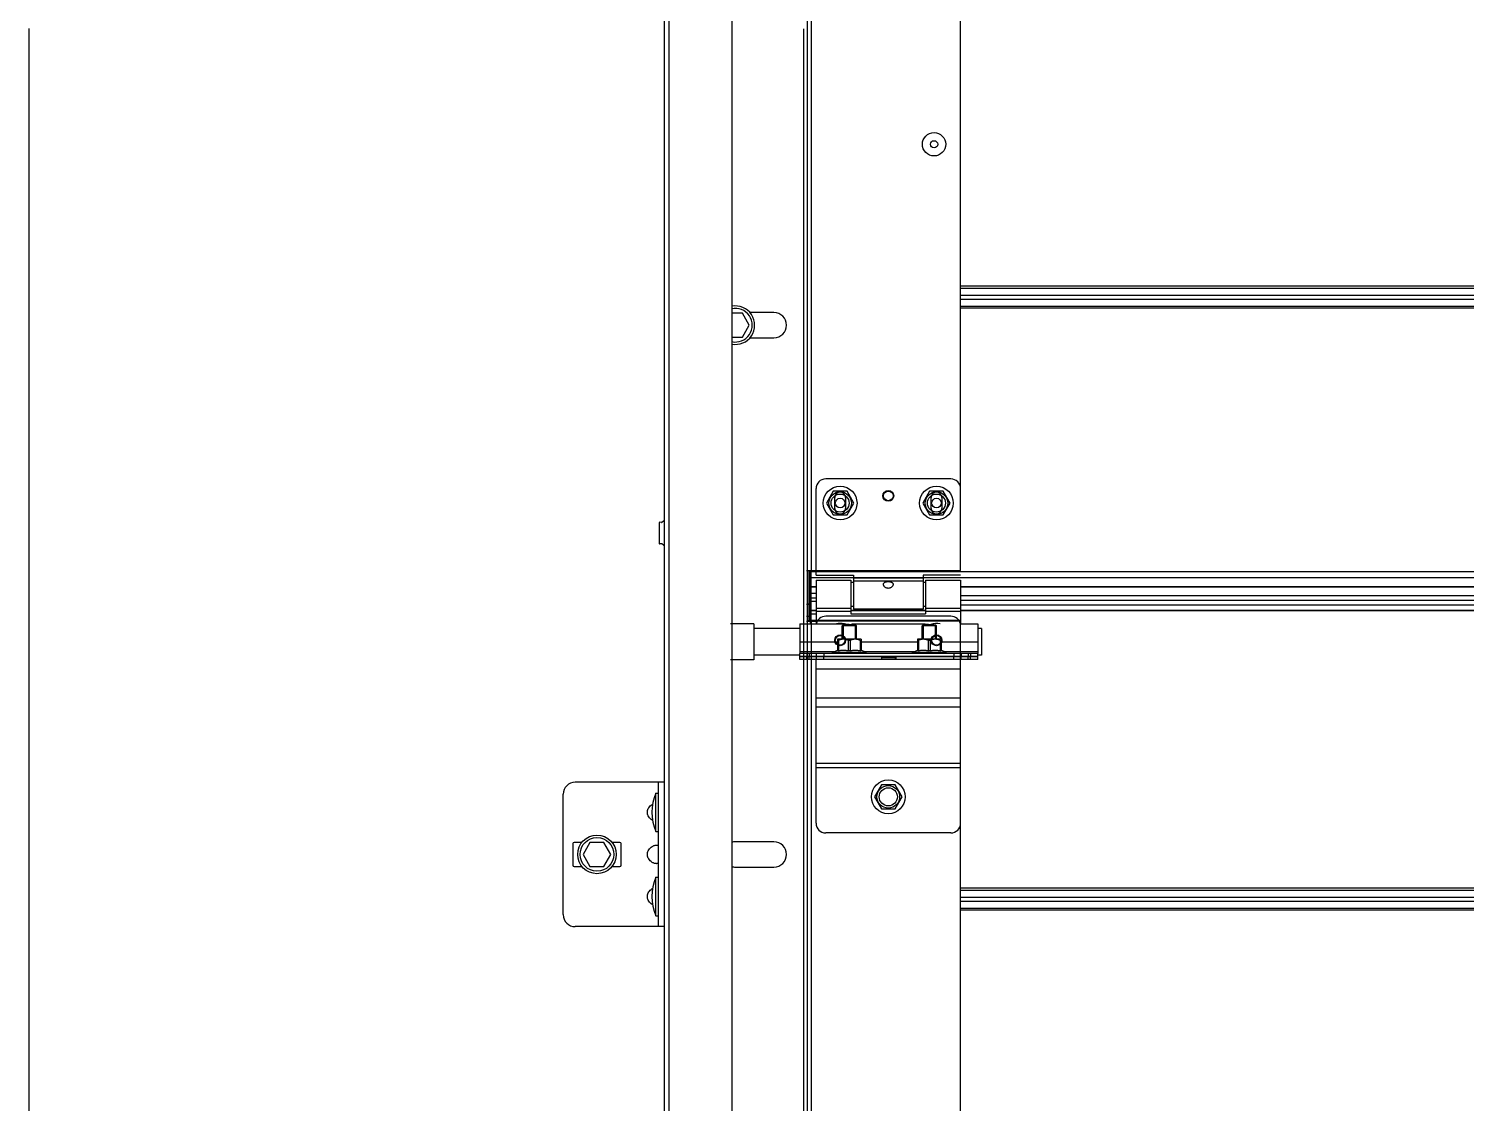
# Model space of a CAD drawing. Header units: millimetres. Extents: x 21899 to 38731, y -5425 to 3612.
# Drawn here: x 30976 to 31573, y -4977 to -4530 of the extents above; entities that cross this region are included whole.
import ezdxf

# ---------------------------------------------------------------- set-up
doc = ezdxf.new("R2010")
doc.units = ezdxf.units.MM

msp = doc.modelspace()

# ---------------------------------------------------------------- linework, layer by layer
at = {"color": 7, "linetype": 'Continuous'}
for p, q in [((31242.4, -5410.47), (31242.4, -2795.66)), ((31268.4, -2795.66), (31268.4, -5293.02)), ((31240.4, -5410.47), (31240.4, -3294.95)), ((30976.43, -4530.44), (30976.43, -5410.39)), ((31272.78, -4648.59), (31268.4, -4648.59)), ((31275.67, -4653.59), (31272.78, -4648.59)), ((31285.9, -4648.34), (31275.93, -4648.34)), ((31272.78, -4658.59), (31275.67, -4653.59)), ((31268.4, -4658.59), (31272.78, -4658.59)), ((31275.93, -4658.84), (31285.9, -4658.84)), ((31303.4, -4757.47), (31303.4, -4721.47)), ((31359.4, -4717.47), (31307.4, -4717.47)), ((31310.55, -4722.53), (31307.7, -4727.47)), ((31307.7, -4727.47), (31310.55, -4732.4)), ((31316.25, -4722.53), (31310.55, -4722.53)), ((31319.1, -4727.47), (31316.25, -4722.53)), ((31316.25, -4732.4), (31319.1, -4727.47)), ((31350.55, -4722.53), (31347.7, -4727.47)), ((31347.7, -4727.47), (31350.55, -4732.4)), ((31356.25, -4722.53), (31350.55, -4722.53)), ((31359.1, -4727.47), (31356.25, -4722.53)), ((31356.25, -4732.4), (31359.1, -4727.47)), ((31310.55, -4732.4), (31316.25, -4732.4)), ((31350.55, -4732.4), (31356.25, -4732.4)), ((31238.2, -4735.66), (31238.2, -4744.22)), ((31239.22, -4735.53), (31238.41, -4735.46)), ((31240.07, -4734.94), (31239.36, -4735.49)), ((31239.22, -4744.35), (31238.41, -4744.42)), ((31240.07, -4744.94), (31239.36, -4744.39)), ((31299.4, -4755.47), (31303.4, -4755.47)), ((31300.9, -4755.47), (31300.9, -4776.1)), ((31301.4, -4776.23), (31301.4, -4755.47)), ((31301.4, -4776.47), (31301.4, -4755.47)), ((31303.4, -4757.47), (31318.9, -4757.47)), ((31318.9, -4757.47), (31318.9, -4771.47)), ((31347.9, -4757.47), (31347.9, -4771.47)), ((31363.4, -4757.47), (31347.9, -4757.47)), ((31303.4, -4762.42), (31301.4, -4762.42)), ((31303.4, -4759.47), (31303.4, -4777.67)), ((31303.4, -4759.47), (31317.9, -4759.47)), ((31317.9, -4759.47), (31317.9, -4773.47)), ((31318.9, -4760.47), (31317.9, -4760.47)), ((31348.9, -4760.47), (31347.9, -4760.47)), ((31348.9, -4759.47), (31348.9, -4773.47)), ((31348.9, -4759.47), (31363.4, -4759.47)), ((31363.4, -4759.47), (31363.4, -4777.67)), ((31441.09, -4762.42), (31363.4, -4762.42)), ((32168.9, -4762.42), (31376.6, -4762.42)), ((31299.4, -4769.47), (31300.4, -4769.47)), ((31300.9, -4769.47), (31299.9, -4769.47)), ((31303.4, -4766.97), (31301.4, -4766.97)), ((31441.09, -4767.97), (31363.4, -4767.97)), ((32168.9, -4767.97), (31376.6, -4767.97)), ((31299.4, -4774.47), (31300.4, -4774.47)), ((31303.4, -4772.05), (31301.4, -4772.05)), ((31318.9, -4770.47), (31317.9, -4770.47)), ((31348.9, -4772.05), (31317.9, -4772.05)), ((31317.9, -4773.47), (31348.9, -4773.47)), ((31347.9, -4771.47), (31318.9, -4771.47)), ((31348.9, -4770.47), (31347.9, -4770.47)), ((31441.09, -4772.05), (31363.4, -4772.05)), ((32168.9, -4772.05), (31376.6, -4772.05)), ((31277.6, -4777.57), (31267.9, -4777.57)), ((31277.6, -4777.57), (31277.6, -4792.57)), ((31296.6, -4779.57), (31277.6, -4779.57)), ((31299.4, -4776.47), (31303.4, -4776.47)), ((31363.4, -4776.23), (31301.4, -4776.23)), ((31314.2, -4778.47), (31314.55, -4778.11)), ((31314.2, -4783.97), (31314.2, -4778.47)), ((31320.2, -4778.47), (31314.2, -4778.47)), ((31319.84, -4778.11), (31314.55, -4778.11)), ((31320.2, -4778.47), (31319.84, -4778.11)), ((31320.2, -4783.97), (31320.2, -4778.47)), ((31347.4, -4778.47), (31347.75, -4778.11)), ((31347.4, -4783.97), (31347.4, -4778.47)), ((31353.4, -4778.47), (31347.4, -4778.47)), ((31353.04, -4778.11), (31347.75, -4778.11)), ((31353.4, -4778.47), (31353.04, -4778.11)), ((31353.4, -4783.97), (31353.4, -4778.47)), ((31363.4, -4776.23), (31363.4, -4776.47)), ((31372.1, -4779.57), (31370.6, -4779.57)), ((31372.1, -4779.57), (31372.1, -4790.57)), ((31312.32, -4783.97), (31312.28, -4784)), ((31312.29, -4784), (31312.29, -4788.79)), ((31312.69, -4784.54), (31312.29, -4784.54)), ((31322.08, -4783.97), (31312.32, -4783.97)), ((31312.69, -4784.54), (31312.69, -4788.79)), ((31316.79, -4784.54), (31316.79, -4788.79)), ((31317.6, -4784.54), (31316.79, -4784.54)), ((31317.6, -4784.54), (31317.6, -4788.79)), ((31321.7, -4784.54), (31321.7, -4788.79)), ((31321.7, -4784.54), (31322.1, -4784.54)), ((31322.08, -4783.97), (31322.11, -4784)), ((31322.1, -4784), (31322.1, -4788.79)), ((31345.52, -4783.97), (31345.48, -4784)), ((31345.49, -4784), (31345.49, -4788.79)), ((31345.89, -4784.54), (31345.49, -4784.54)), ((31355.28, -4783.97), (31345.52, -4783.97)), ((31345.89, -4784.54), (31345.89, -4788.79)), ((31349.99, -4784.54), (31349.99, -4788.79)), ((31350.8, -4784.54), (31349.99, -4784.54)), ((31350.8, -4784.54), (31350.8, -4788.79)), ((31354.9, -4784.54), (31354.9, -4788.79)), ((31354.9, -4784.54), (31355.3, -4784.54)), ((31355.28, -4783.97), (31355.31, -4784)), ((31355.3, -4784), (31355.3, -4788.79)), ((31277.6, -4792.57), (31267.9, -4792.57)), ((31296.6, -4790.57), (31277.6, -4790.57)), ((31296.6, -4792.47), (31296.6, -4789.97)), ((31370.6, -4791.17), (31296.6, -4791.17)), ((31330.55, -4791.27), (31296.6, -4791.27)), ((31303.6, -4791.17), (31303.6, -4789.97)), ((31303.6, -4792.47), (31303.6, -4791.27)), ((31310.2, -4789.47), (31312.29, -4788.55)), ((31310.2, -4789.97), (31310.2, -4789.47)), ((31324.2, -4789.47), (31310.2, -4789.47)), ((31312.69, -4788.79), (31312.29, -4788.79)), ((31314.2, -4791.27), (31314.2, -4791.17)), ((31317.6, -4788.79), (31316.79, -4788.79)), ((31320.2, -4791.27), (31320.2, -4791.17)), ((31322.1, -4788.79), (31321.7, -4788.79)), ((31324.2, -4789.47), (31322.1, -4788.55)), ((31324.2, -4789.97), (31324.2, -4789.47)), ((31330.55, -4791.27), (31330.55, -4791.17)), ((31336.65, -4792.47), (31336.65, -4791.17)), ((31370.6, -4791.27), (31336.65, -4791.27)), ((31343.4, -4789.47), (31345.49, -4788.55)), ((31343.4, -4789.97), (31343.4, -4789.47)), ((31357.4, -4789.47), (31343.4, -4789.47)), ((31345.89, -4788.79), (31345.49, -4788.79)), ((31347.4, -4791.27), (31347.4, -4791.17)), ((31350.8, -4788.79), (31349.99, -4788.79)), ((31353.4, -4791.27), (31353.4, -4791.17)), ((31355.3, -4788.79), (31354.9, -4788.79)), ((31357.4, -4789.47), (31355.3, -4788.55)), ((31357.4, -4789.97), (31357.4, -4789.47)), ((31363.6, -4789.97), (31363.6, -4791.17)), ((31363.6, -4792.47), (31363.6, -4791.27)), ((31370.6, -4792.47), (31370.6, -4789.97)), ((31372.1, -4790.57), (31370.6, -4790.57)), ((31240.4, -4843.38), (31203.4, -4843.38)), ((31237.9, -4903.38), (31237.9, -4843.38)), ((31330.55, -4844.53), (31327.7, -4849.47)), ((31336.25, -4844.53), (31330.55, -4844.53)), ((31339.1, -4849.47), (31336.25, -4844.53)), ((31198.4, -4898.38), (31198.4, -4848.38)), ((31236.9, -4847.88), (31237.9, -4847.88)), ((31236.9, -4863.88), (31236.9, -4847.88)), ((31327.7, -4849.47), (31330.55, -4854.4)), ((31336.25, -4854.4), (31339.1, -4849.47)), ((31330.55, -4854.4), (31336.25, -4854.4)), ((31236.9, -4863.88), (31237.9, -4863.88)), ((31202.4, -4868.88), (31202.4, -4877.88)), ((31206.15, -4868.38), (31202.9, -4868.38)), ((31209.51, -4868.38), (31206.62, -4873.38)), ((31215.28, -4868.38), (31209.51, -4868.38)), ((31218.17, -4873.38), (31215.28, -4868.38)), ((31221.9, -4868.38), (31218.64, -4868.38)), ((31222.4, -4877.88), (31222.4, -4868.88)), ((31285.9, -4868.13), (31269.9, -4868.13)), ((31206.62, -4873.38), (31209.51, -4878.38)), ((31215.28, -4878.38), (31218.17, -4873.38)), ((31202.9, -4878.38), (31206.15, -4878.38)), ((31209.51, -4878.38), (31215.28, -4878.38)), ((31218.64, -4878.38), (31221.9, -4878.38)), ((31236.9, -4882.88), (31237.9, -4882.88)), ((31236.9, -4898.88), (31236.9, -4882.88)), ((31269.9, -4878.63), (31285.9, -4878.63)), ((31236.9, -4898.88), (31237.9, -4898.88)), ((31240.4, -4903.38), (31203.4, -4903.38))]:
    msp.add_line(p, q, dxfattribs=at)
at = {"color": 3, "linetype": 'Continuous'}
for p, q in [((31299.9, -5130.61), (31299.9, -4233.21)), ((31363.4, -4755.47), (31363.4, -4233.21)), ((31311.15, -4729.72), (31311.15, -4725.22)), ((31315.65, -4725.22), (31315.65, -4729.72)), ((31351.15, -4729.72), (31351.15, -4725.22)), ((31355.65, -4725.22), (31355.65, -4729.72)), ((31299.9, -4755.47), (31363.4, -4755.47)), ((31300.4, -4755.47), (31300.4, -4776.47)), ((31301.4, -4762.47), (31300.4, -4762.47)), ((31359.4, -4774.47), (31307.4, -4774.47)), ((31296.6, -4777.67), (31296.6, -4789.97)), ((31296.6, -4777.67), (31315.1, -4777.67)), ((31363.4, -4776.47), (31301.4, -4776.47)), ((31319.1, -4777.67), (31348.1, -4777.67)), ((31363.4, -5130.61), (31363.4, -4776.47)), ((31363.4, -4777.67), (31370.6, -4777.67)), ((31370.6, -4777.67), (31370.6, -4789.97)), ((31370.6, -4789.97), (31296.6, -4789.97)), ((31303.3, -4792.47), (31296.6, -4792.47)), ((31303.4, -4860.47), (31303.4, -4792.47)), ((31370.6, -4792.47), (31303.4, -4792.47)), ((31330.55, -4791.27), (31330.55, -4792.47)), ((31336.25, -4791.27), (31330.55, -4791.27)), ((31336.25, -4791.27), (31336.25, -4792.47)), ((31363.4, -4860.47), (31363.4, -4792.47)), ((31359.4, -4864.47), (31307.4, -4864.47))]:
    msp.add_line(p, q, dxfattribs=at)
at = {"color": 9, "linetype": 'Continuous'}
for p, q in [((31301.4, -4233.21), (31301.4, -4755.47)), ((31298.23, -4530.52), (31298.23, -5300.53)), ((31441.09, -4637.45), (31363.4, -4637.45)), ((31363.4, -4638.22), (31441.09, -4638.22)), ((32294.1, -4637.45), (31376.6, -4637.45)), ((31376.6, -4638.22), (32294.1, -4638.22)), ((31363.4, -4641.19), (31441.09, -4641.19)), ((31363.4, -4642.74), (31441.09, -4642.74)), ((31376.6, -4641.19), (32294.1, -4641.19)), ((31376.6, -4642.74), (32294.1, -4642.74)), ((31363.4, -4645.71), (31441.09, -4645.71)), ((31441.09, -4646.49), (31363.4, -4646.49)), ((31376.6, -4645.71), (32294.1, -4645.71)), ((32294.1, -4646.49), (31376.6, -4646.49)), ((31441.09, -4756.04), (31301.4, -4756.04)), ((31303.4, -4756.04), (31301.4, -4756.04)), ((32168.9, -4756.04), (31376.6, -4756.04)), ((31300.9, -4762.47), (31300.9, -4777.67)), ((31441.09, -4758.48), (31301.4, -4758.48)), ((31318.9, -4758.48), (31301.4, -4758.48)), ((31303.4, -4762.32), (31301.4, -4762.32)), ((31347.9, -4758.63), (31318.9, -4758.63)), ((31347.9, -4759.85), (31318.9, -4759.85)), ((31441.09, -4762.32), (31363.4, -4762.32)), ((33231.78, -4758.48), (31376.6, -4758.48)), ((32168.9, -4762.32), (31376.6, -4762.32)), ((31303.4, -4764.97), (31301.4, -4764.97)), ((31301.4, -4768.15), (31303.4, -4768.15)), ((31441.09, -4765.97), (31363.4, -4765.97)), ((31363.4, -4769.75), (31441.09, -4769.75)), ((32168.9, -4765.97), (31376.6, -4765.97)), ((31376.6, -4769.75), (32168.9, -4769.75)), ((31301.4, -4772.08), (31303.4, -4772.08)), ((31301.4, -4773.46), (31303.4, -4773.46)), ((31303.4, -4771.09), (31317.9, -4771.09)), ((31303.4, -4772.31), (31317.9, -4772.31)), ((31317.9, -4772.08), (31348.9, -4772.08)), ((31317.9, -4773.46), (31348.9, -4773.46)), ((31348.9, -4771.09), (31363.4, -4771.09)), ((31348.9, -4772.31), (31363.4, -4772.31)), ((31363.4, -4772.08), (31441.09, -4772.08)), ((31376.6, -4772.08), (32168.9, -4772.08)), ((31301.4, -4776.38), (31303.4, -4776.38)), ((31301.4, -4776.47), (31301.4, -5130.61)), ((31296.6, -4785.07), (31312.29, -4785.07)), ((31322.1, -4785.07), (31345.49, -4785.07)), ((31355.3, -4785.07), (31370.6, -4785.07)), ((31296.6, -4789.17), (31310.88, -4789.17)), ((31299.6, -4789.97), (31299.6, -4791.17)), ((31299.6, -4792.47), (31299.6, -4791.27)), ((31300.6, -4789.97), (31300.6, -4791.17)), ((31300.6, -4792.47), (31300.6, -4791.27)), ((31306.6, -4789.97), (31306.6, -4791.17)), ((31306.6, -4792.47), (31306.6, -4791.27)), ((31323.51, -4789.17), (31344.08, -4789.17)), ((31336.25, -4791.69), (31330.55, -4791.69)), ((31356.71, -4789.17), (31370.6, -4789.17)), ((31360.6, -4789.97), (31360.6, -4791.17)), ((31360.6, -4792.47), (31360.6, -4791.27)), ((31366.6, -4789.97), (31366.6, -4791.17)), ((31366.6, -4792.47), (31366.6, -4791.27)), ((31367.6, -4789.97), (31367.6, -4791.17)), ((31367.6, -4792.47), (31367.6, -4791.27)), ((31363.4, -4796.47), (31303.4, -4796.47)), ((31363.4, -4808.47), (31303.4, -4808.47)), ((31363.4, -4812.21), (31303.4, -4812.21)), ((31363.4, -4835.6), (31303.4, -4835.6)), ((31363.4, -4837.47), (31303.4, -4837.47)), ((31441.09, -4887.45), (31363.4, -4887.45)), ((31363.4, -4888.22), (31441.09, -4888.22)), ((32294.1, -4887.45), (31376.6, -4887.45)), ((31376.6, -4888.22), (32294.1, -4888.22)), ((31363.4, -4891.19), (31441.09, -4891.19)), ((31363.4, -4892.74), (31441.09, -4892.74)), ((31376.6, -4891.19), (32294.1, -4891.19)), ((31376.6, -4892.74), (32294.1, -4892.74)), ((31363.4, -4895.71), (31441.09, -4895.71)), ((31441.09, -4896.49), (31363.4, -4896.49)), ((31376.6, -4895.71), (32294.1, -4895.71)), ((32294.1, -4896.49), (31376.6, -4896.49))]:
    msp.add_line(p, q, dxfattribs=at)
at = {"color": 2, "linetype": 'Continuous'}
for p, q in [((31314.7, -4778.11), (31314.7, -4783.97)), ((31319.7, -4778.11), (31319.7, -4783.97)), ((31347.9, -4778.11), (31347.9, -4783.97)), ((31352.9, -4778.11), (31352.9, -4783.97)), ((31314.7, -4791.17), (31314.7, -4791.27)), ((31319.7, -4791.17), (31319.7, -4791.27)), ((31347.9, -4791.17), (31347.9, -4791.27)), ((31352.9, -4791.17), (31352.9, -4791.27))]:
    msp.add_line(p, q, dxfattribs=at)
at = {"color": 7, "linetype": 'Continuous'}
for centre, radius in [((31352.4, -4578.47), 4.85), ((31352.4, -4578.47), 1.5), ((31313.4, -4727.47), 7), ((31353.4, -4727.47), 7), ((31313.4, -4727.47), 3.75), ((31313.4, -4727.47), 2), ((31333.4, -4724.47), 2), ((31353.4, -4727.47), 3.75), ((31353.4, -4727.47), 2), ((31313.4, -4784.47), 2), ((31353.4, -4784.47), 2), ((31333.4, -4849.47), 7), ((31333.4, -4849.47), 3.75), ((31212.4, -4873.38), 8), ((31212.4, -4873.38), 7)]:
    msp.add_circle(centre, radius, dxfattribs=at)
at = {"color": 9, "linetype": 'Continuous'}
for centre in [(31313.4, -4727.47), (31353.4, -4727.47), (31333.4, -4849.47)]:
    msp.add_circle(centre, 4.7, dxfattribs=at)
at = {"color": 3, "linetype": 'Continuous'}
for centre in [(31333.4, -4724.47), (31313.4, -4784.47), (31353.4, -4784.47)]:
    msp.add_circle(centre, 2.25, dxfattribs=at)
at = {"color": 7, "linetype": 'Continuous'}
for centre, radius, start, end in [((31269.9, -4653.59), 8, 259.19304, 100.80696), ((31269.9, -4653.59), 7, 257.62596, 102.37404), ((31285.9, -4653.59), 5.25, 270, 90), ((31307.4, -4721.47), 4, 90, 180), ((31359.4, -4721.47), 4, 0, 90), ((31238.4, -4735.66), 0.2, 84.80557, 180), ((31239.24, -4735.33), 0.2, 264.80557, 307.69424), ((31240.2, -4735.1), 0.2, 0, 127.69424), ((31238.4, -4744.22), 0.2, 180, 275.19443), ((31239.24, -4744.55), 0.2, 52.30576, 95.19443), ((31240.2, -4744.78), 0.2, 232.30576, 0), ((31313.4, -4784.47), 7, 75.96314, 102.99483), ((31353.4, -4784.47), 7, 77.00517, 109.37316), ((31203.4, -4848.38), 5, 90, 180), ((31255.51, -4855.88), 20.26, 156.74114, 203.25886), ((31202.9, -4868.88), 0.5, 90, 180), ((31221.9, -4868.88), 0.5, 0, 90), ((31269.9, -4873.38), 5.25, 90, 106.66472), ((31285.9, -4873.38), 5.25, 270, 90), ((31202.9, -4877.88), 0.5, 180, 270), ((31221.9, -4877.88), 0.5, 270, 0), ((31255.51, -4890.88), 20.26, 156.74114, 203.25886), ((31269.9, -4873.38), 5.25, 253.33528, 270), ((31203.4, -4898.38), 5, 180, 270)]:
    msp.add_arc(centre, radius, start, end, dxfattribs=at)
at = {"color": 3, "linetype": 'Continuous'}
for centre, radius, start, end in [((31313.4, -4725.22), 2.25, 0, 180), ((31353.4, -4725.22), 2.25, 0, 180), ((31313.4, -4729.72), 2.25, 180, 0), ((31353.4, -4729.72), 2.25, 180, 0), ((31307.4, -4778.47), 4, 90, 168.44976), ((31359.4, -4778.47), 4, 11.55024, 90), ((31307.4, -4860.47), 4, 180, 270), ((31359.4, -4860.47), 4, 270, 0)]:
    msp.add_arc(centre, radius, start, end, dxfattribs=at)
at = {"color": 7, "linetype": 'Continuous'}
for points, start_tangent, end_tangent in [([(31301.4, -4762.18), (31301.15, -4762.16), (31300.97, -4762.09), (31300.9, -4761.99)], (-1, 0), (0, 1)), ([(31331.4, -4761.22), (31331.46, -4760.89), (31331.65, -4760.59), (31331.94, -4760.37), (31332.3, -4760.21), (31332.66, -4760.12), (31333.04, -4760.07), (31333.46, -4760.05), (31333.87, -4760.08), (31334.26, -4760.15), (31334.61, -4760.25), (31334.91, -4760.4), (31335.16, -4760.61), (31335.33, -4760.88), (31335.4, -4761.22)], (0, 1), (0, -1)), ([(31331.49, -4761.67), (31331.46, -4761.58), (31331.4, -4761.22)], (-0.374906, 0.927063), (0, 1)), ([(31335.3, -4761.68), (31335.16, -4761.94), (31334.89, -4762.27), (31334.55, -4762.54), (31334.18, -4762.73), (31333.79, -4762.84), (31333.36, -4762.88), (31332.93, -4762.83), (31332.53, -4762.7), (31332.17, -4762.49), (31331.86, -4762.23), (31331.62, -4761.93), (31331.49, -4761.67)], (-0.381296, -0.924453), (-0.374906, 0.927063)), ([(31335.4, -4761.22), (31335.34, -4761.57), (31335.3, -4761.68)], (0, -1), (-0.381296, -0.924453)), ([(31300.9, -4776.1), (31300.96, -4776.17), (31301.15, -4776.21), (31301.4, -4776.23)], (0, -1), (1, 0)), ([(31316.79, -4784.54), (31316.31, -4784.32), (31315.85, -4784.16), (31315.4, -4784.06), (31314.96, -4784), (31314.52, -4784), (31314.08, -4784.06), (31313.63, -4784.16), (31313.17, -4784.32), (31312.69, -4784.54)], (-0.893808, 0.44845), (-0.893808, -0.44845)), ([(31321.7, -4784.54), (31321.22, -4784.32), (31320.76, -4784.16), (31320.31, -4784.06), (31319.87, -4784), (31319.43, -4784), (31318.99, -4784.06), (31318.54, -4784.16), (31318.08, -4784.32), (31317.6, -4784.54)], (-0.893808, 0.44845), (-0.893808, -0.44845)), ([(31349.99, -4784.54), (31349.51, -4784.32), (31349.05, -4784.16), (31348.6, -4784.06), (31348.16, -4784), (31347.72, -4784), (31347.28, -4784.06), (31346.83, -4784.16), (31346.37, -4784.32), (31345.89, -4784.54)], (-0.893808, 0.44845), (-0.893808, -0.44845)), ([(31354.9, -4784.54), (31354.42, -4784.32), (31353.96, -4784.16), (31353.51, -4784.06), (31353.07, -4784), (31352.63, -4784), (31352.19, -4784.06), (31351.74, -4784.16), (31351.28, -4784.32), (31350.8, -4784.54)], (-0.893808, 0.44845), (-0.893808, -0.44845)), ([(31312.69, -4788.79), (31313.21, -4788.68), (31313.72, -4788.61), (31314.23, -4788.56), (31314.74, -4788.55), (31315.25, -4788.56), (31315.76, -4788.61), (31316.27, -4788.68), (31316.79, -4788.79)], (0.9765, 0.215516), (0.9765, -0.215516)), ([(31317.6, -4788.79), (31318.12, -4788.68), (31318.63, -4788.61), (31319.14, -4788.56), (31319.65, -4788.55), (31320.16, -4788.56), (31320.67, -4788.61), (31321.18, -4788.68), (31321.7, -4788.79)], (0.9765, 0.215516), (0.9765, -0.215516)), ([(31345.89, -4788.79), (31346.41, -4788.68), (31346.92, -4788.61), (31347.43, -4788.56), (31347.94, -4788.55), (31348.45, -4788.56), (31348.96, -4788.61), (31349.47, -4788.68), (31349.99, -4788.79)], (0.9765, 0.215516), (0.9765, -0.215516)), ([(31350.8, -4788.79), (31351.32, -4788.68), (31351.83, -4788.61), (31352.34, -4788.56), (31352.85, -4788.55), (31353.36, -4788.56), (31353.87, -4788.61), (31354.38, -4788.68), (31354.9, -4788.79)], (0.9765, 0.215516), (0.9765, -0.215516)), ([(31235.4, -4859.18), (31234.55, -4858.51), (31233.95, -4857.78), (31233.57, -4857.03), (31233.38, -4856.27), (31233.38, -4855.5), (31233.57, -4854.74), (31233.95, -4853.99), (31234.55, -4853.26), (31235.4, -4852.59)], (-0.674512, 0.442515), (0.674512, 0.442515)), ([(31235.4, -4852.59), (31235.55, -4852.49)], (0.015475, 0.010152), (0.016055, 0.009245)), ([(31235.55, -4859.28), (31235.4, -4859.18)], (-0.016055, 0.009245), (-0.015475, 0.010152)), ([(31235.4, -4876.68), (31234.55, -4876.01), (31233.95, -4875.28), (31233.57, -4874.53), (31233.38, -4873.77), (31233.38, -4873), (31233.57, -4872.24), (31233.95, -4871.49), (31234.55, -4870.76), (31235.4, -4870.09)], (-0.674512, 0.442515), (0.674512, 0.442515)), ([(31235.4, -4870.09), (31235.86, -4869.83), (31236.33, -4869.66), (31236.77, -4869.57), (31237.16, -4869.53), (31237.48, -4869.57), (31237.72, -4869.66), (31237.85, -4869.83)], (0.222815, 0.146178), (0.108528, -0.245073)), ([(31237.85, -4876.94), (31237.72, -4877.11), (31237.48, -4877.2), (31237.16, -4877.23), (31236.77, -4877.2), (31236.33, -4877.11), (31235.86, -4876.94), (31235.4, -4876.68)], (-0.108524, -0.245076), (-0.222816, 0.146179)), ([(31237.9, -4876.68), (31237.85, -4876.94)], (0, -0.025732), (-0.010479, -0.023665)), ([(31235.4, -4894.18), (31234.55, -4893.51), (31233.95, -4892.78), (31233.57, -4892.03), (31233.38, -4891.27), (31233.38, -4890.5), (31233.57, -4889.74), (31233.95, -4888.99), (31234.55, -4888.26), (31235.4, -4887.59)], (-0.674512, 0.442515), (0.674512, 0.442515)), ([(31235.4, -4887.59), (31235.55, -4887.49)], (0.015475, 0.010152), (0.016055, 0.009245)), ([(31235.55, -4894.28), (31235.4, -4894.18)], (-0.016055, 0.009245), (-0.015475, 0.010152))]:
    msp.add_spline(points, degree=3, dxfattribs=dict(at, start_tangent=start_tangent, end_tangent=end_tangent))
at = {"color": 3, "linetype": 'Continuous'}
for points, start_tangent, end_tangent in [([(31300.83, -4776.44), (31300.34, -4776.37), (31300.01, -4776.25), (31299.9, -4776.1)], (-0.99525, 0.097347), (0, 1)), ([(31300.9, -4776.45), (31300.83, -4776.44)], (-0.996579, 0.082649), (-0.99525, 0.097347)), ([(31301.4, -4776.47), (31300.9, -4776.45)], (-1, 0), (-0.996579, 0.082649)), ([(31315.1, -4777.67), (31315.11, -4777.67)], (-0.269295, -0.963058), (0.966761, -0.25568)), ([(31315.18, -4777.69), (31315.1, -4777.67)], (-0.967488, 0.252916), (-0.269211, -0.963081)), ([(31316.17, -4777.88), (31315.96, -4777.85), (31315.77, -4777.82), (31315.6, -4777.79), (31315.45, -4777.75), (31315.32, -4777.73), (31315.23, -4777.7), (31315.1, -4777.67), (31315.23, -4777.7), (31315.32, -4777.73), (31315.45, -4777.75), (31315.6, -4777.79), (31315.77, -4777.82), (31315.96, -4777.85)], (-0.991814, 0.127691), (0.987855, -0.155378)), ([(31315.77, -4777.82), (31315.6, -4777.79), (31315.45, -4777.75), (31315.32, -4777.73), (31315.23, -4777.7), (31315.1, -4777.67), (31315.23, -4777.7), (31315.32, -4777.73), (31315.45, -4777.75), (31315.6, -4777.79), (31315.77, -4777.82), (31315.96, -4777.85)], (-0.983603, 0.180346), (0.987855, -0.155378)), ([(31315.77, -4777.82), (31315.6, -4777.79), (31315.45, -4777.75), (31315.32, -4777.73), (31315.23, -4777.7), (31315.1, -4777.67), (31315.23, -4777.7), (31315.32, -4777.73), (31315.45, -4777.75)], (-0.983603, 0.180346), (0.975429, -0.220316)), ([(31315.23, -4777.7), (31315.18, -4777.69)], (-0.968495, 0.249032), (-0.967488, 0.252916)), ([(31316.31, -4777.9), (31316.17, -4777.88)], (-0.994049, 0.108934), (-0.991814, 0.127691)), ([(31316.62, -4777.93), (31316.31, -4777.9)], (-0.997809, 0.06616), (-0.994049, 0.108934)), ([(31317.1, -4777.94), (31316.62, -4777.93)], (-1, -0.000125), (-0.997809, 0.06616)), ([(31317.1, -4777.94), (31317.57, -4777.93)], (1, -0.000114), (0.997809, 0.066161)), ([(31317.57, -4777.93), (31317.87, -4777.9)], (0.997809, 0.066161), (0.994276, 0.106842)), ([(31317.87, -4777.9), (31318.02, -4777.88), (31318.23, -4777.85), (31318.42, -4777.82), (31318.59, -4777.79), (31318.74, -4777.75), (31318.87, -4777.73), (31318.97, -4777.7), (31319.08, -4777.67), (31318.97, -4777.7), (31318.87, -4777.73), (31318.74, -4777.75), (31318.59, -4777.79), (31318.42, -4777.82), (31318.23, -4777.85), (31318.02, -4777.88)], (0.994276, 0.106842), (-0.991806, -0.127754)), ([(31318.22, -4777.86), (31318.02, -4777.88)], (-0.988177, -0.153317), (-0.991806, -0.127754)), ([(31318.97, -4777.7), (31319.08, -4777.67), (31318.97, -4777.7), (31318.93, -4777.71)], (0.968529, 0.248901), (-0.970087, -0.242758)), ([(31318.97, -4777.7), (31319, -4777.69)], (0.968529, 0.248901), (0.967848, 0.251535)), ([(31319, -4777.69), (31319.08, -4777.67)], (0.967848, 0.251535), (0.258533, -0.966003)), ([(31348.1, -4777.67), (31348.11, -4777.67)], (-0.269295, -0.963058), (0.966761, -0.25568)), ([(31348.18, -4777.69), (31348.1, -4777.67)], (-0.967488, 0.252916), (-0.269211, -0.963081)), ([(31349.17, -4777.88), (31348.96, -4777.85), (31348.77, -4777.82), (31348.6, -4777.79), (31348.45, -4777.75), (31348.32, -4777.73), (31348.23, -4777.7), (31348.1, -4777.67), (31348.23, -4777.7), (31348.32, -4777.73), (31348.45, -4777.75), (31348.6, -4777.79), (31348.77, -4777.82), (31348.96, -4777.85)], (-0.991814, 0.127691), (0.987855, -0.155378)), ([(31348.77, -4777.82), (31348.6, -4777.79), (31348.45, -4777.75), (31348.32, -4777.73), (31348.23, -4777.7), (31348.1, -4777.67), (31348.23, -4777.7), (31348.32, -4777.73), (31348.45, -4777.75), (31348.6, -4777.79), (31348.77, -4777.82), (31348.96, -4777.85)], (-0.983603, 0.180346), (0.987855, -0.155378)), ([(31348.77, -4777.82), (31348.6, -4777.79), (31348.45, -4777.75), (31348.32, -4777.73), (31348.23, -4777.7), (31348.1, -4777.67), (31348.23, -4777.7), (31348.32, -4777.73), (31348.45, -4777.75)], (-0.983603, 0.180346), (0.975429, -0.220316)), ([(31348.23, -4777.7), (31348.18, -4777.69)], (-0.968495, 0.249032), (-0.967488, 0.252916)), ([(31349.31, -4777.9), (31349.17, -4777.88)], (-0.994049, 0.108934), (-0.991814, 0.127691)), ([(31349.62, -4777.93), (31349.31, -4777.9)], (-0.997809, 0.06616), (-0.994049, 0.108934)), ([(31350.1, -4777.94), (31349.62, -4777.93)], (-1, -0.000125), (-0.997809, 0.06616)), ([(31350.1, -4777.94), (31350.57, -4777.93)], (1, -0.000114), (0.997809, 0.066161)), ([(31350.57, -4777.93), (31350.87, -4777.9)], (0.997809, 0.066161), (0.994276, 0.106842)), ([(31350.87, -4777.9), (31351.02, -4777.88), (31351.23, -4777.85), (31351.42, -4777.82), (31351.59, -4777.79), (31351.74, -4777.75), (31351.87, -4777.73), (31351.97, -4777.7), (31352.08, -4777.67), (31351.97, -4777.7), (31351.87, -4777.73), (31351.74, -4777.75), (31351.59, -4777.79), (31351.42, -4777.82), (31351.23, -4777.85), (31351.02, -4777.88)], (0.994276, 0.106842), (-0.991806, -0.127754)), ([(31351.22, -4777.86), (31351.02, -4777.88)], (-0.988177, -0.153317), (-0.991806, -0.127754)), ([(31351.97, -4777.7), (31352.08, -4777.67), (31351.97, -4777.7), (31351.93, -4777.71)], (0.968529, 0.248901), (-0.970087, -0.242758)), ([(31351.97, -4777.7), (31352, -4777.69)], (0.968529, 0.248901), (0.967848, 0.251535)), ([(31352, -4777.69), (31352.08, -4777.67)], (0.967848, 0.251535), (0.258533, -0.966003))]:
    msp.add_spline(points, degree=3, dxfattribs=dict(at, start_tangent=start_tangent, end_tangent=end_tangent))

doc.saveas('drawing.dxf')
